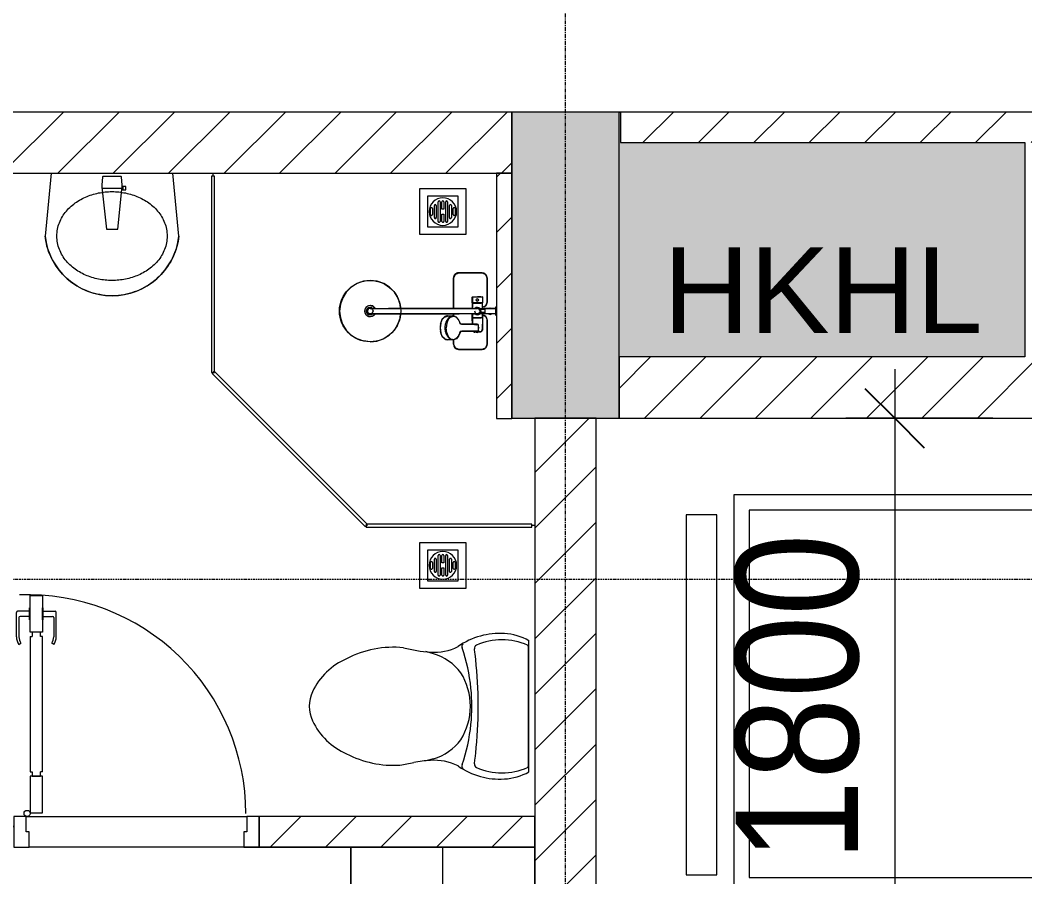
# Model space of a CAD drawing. Header units: millimetres. Extents: x 962 to 241049, y -15958 to 84407.
# Drawn here: x 138752 to 142032, y 31040 to 33837 of the extents above; entities that cross this region are included whole.
import ezdxf

# ---------------------------------------------------------------- set-up
doc = ezdxf.new("R2010")
doc.units = ezdxf.units.MM
doc.linetypes.add('Dash Dot 3_16_', pattern=[7.9375, 4.7625, -1.5875, 0, -1.5875])
doc.linetypes.add('Grid Line', pattern=[22.225, 12.7, -3.175, 3.175, -3.175])
for name, color, linetype, lineweight in [('0-1', 7, 'Continuous', 5), ('A-ANNO-DIMS', 211, 'Continuous', 9), ('A-ANNO-DIMS-160', 211, 'Continuous', 9), ('A-CLNG-PATT', 13, 'Continuous', 9), ('A-DETL-GENF-1', 9, 'Continuous', 9), ('A-DOOR-1', 254, 'Continuous', 9), ('A-DOOR-2', 9, 'Continuous', 9), ('A-DOOR-4', 21, 'Continuous', 9), ('A-FLOR', 192, 'Continuous', 9), ('A-FLOR-1', 250, 'Continuous', 9), ('A-FLOR-2', 9, 'Continuous', 9), ('A-GLAZ-CURT-1', 254, 'Continuous', 9), ('A-GLAZ-CURT-2', 9, 'Continuous', 9), ('A-WALL-1', 253, 'Continuous', 18), ('A-WALL-2', 9, 'Continuous', 9), ('A-WALL-3', 113, 'Continuous', 18), ('A-WALL-PATT-1', 10, 'Continuous', 9), ('A-WALL-PATT-2', 111, 'Continuous', 9), ('G-ANNO-SYMB-1', 111, 'Dash Dot 3_16_', 18), ('G-ANNO-TEXT-1', 7, 'Continuous', 9), ('I-FURN', 30, 'Continuous', 9), ('I-FURN-1', 254, 'Continuous', 9), ('M-EQPM-1', 254, 'Continuous', 9), ('P-SANR-FIXT', 6, 'Continuous', 9), ('P-SANR-FIXT-1', 254, 'Continuous', 9), ('S-COLS-1', 52, 'Continuous', 5), ('S-COLS-2', 7, 'Continuous', 18), ('S-GRID-1', 1, 'Grid Line', 9)]:
    doc.layers.add(name, color=color, linetype=linetype, lineweight=lineweight)
doc.styles.add('Arial_10', font='arial_0.ttf', dxfattribs={"height": 280})
doc.styles.add('UTM Avo', font='UTM Avo.ttf', dxfattribs={"width": 0.9, "height": 400})
doc.dimstyles.new('1_Dim_chi_tiet_2_5', dxfattribs={"dimscale": 304.8, "dimtxt": 399.720379, "dimasz": 0.629921, "dimexe": 0.524934, "dimexo": 0.0625, "dimgap": 0.052493, "dimtad": 1, "dimdec": 0, "dimrnd": 5, "dimzin": 0, "dimdsep": 46, "dimtxsty": 'UTM Avo', "dimblk1": 'OBLIQUE', "dimblk2": 'OBLIQUE', "dimsah": 1, "dimcen": 0.09, "dimdle": 0.524934, "dimazin": 0, "dimtfac": 1, "dimtdec": 4, "dimtix": 1, "dimtmove": 0, "dimatfit": 3, "dimfxl": 1.049869, "dimfxlon": 1, "dimtvp": 1, "dimtolj": 1, "dimtzin": 0, "dimarcsym": 2})
pattern_1 = [(45, (0, 0), (-90.50967, 90.50967), [])]
pattern_2 = [(45, (63179.03, 0), (-90.50967, 90.50967), [])]

# ---------------------------------------------------------------- blocks, each defined once
blk = doc.blocks.new('NCV_TKTC_KET CAU_rvt-1-TKCS_MB TẦNG 1')
at = {"layer": 'S-COLS-1'}
blk.add_hatch(color=256, dxfattribs=at).paths.add_polyline_path([(77527.6, 32536.9), (77527.6, 33536.9), (77177.6, 33536.9), (77177.6, 32536.9)])
at = {"layer": 'A-FLOR-1'}
blk.add_line((77452.6, 31137.4), (77452.6, 32536.9), dxfattribs=at)
at = {"layer": 'S-COLS-2'}
for p, q in [((77527.6, 33536.9), (77177.6, 33536.9)), ((77177.6, 33536.9), (77177.6, 32536.9)), ((77527.6, 32536.9), (77527.6, 33536.9)), ((77177.6, 32536.9), (77527.6, 32536.9))]:
    blk.add_line(p, q, dxfattribs=at)
blk = doc.blocks.new('TU DO PN A - TU DO PN A_dwg__U3-347990-TKCS_MB TẦNG 1')
at = {"layer": 'I-FURN'}
for p, q in [((197.5, 499), (132.9, 101)), ((231, 499), (295.6, 101)), ((395.7, 499), (331.1, 101)), ((597.5, 499), (532.9, 101)), ((631, 499), (695.6, 101)), ((795.7, 499), (731.1, 101)), ((997.5, 499), (932.9, 101)), ((1031, 499), (1095.6, 101)), ((1195.7, 499), (1131.1, 101)), ((1364.7, 300), (0, 300))]:
    blk.add_line(p, q, dxfattribs=at)
at = {"layer": 'I-FURN', "flags": 128}
blk.add_lwpolyline([(0, 0), (1364.7, 0), (1364.7, 600)], dxfattribs=at)
blk = doc.blocks.new('TU DO PN A - TU DO PN A_dwg-347989-TKCS_MB TẦNG 1')
at = {"extrusion": (0, 0, -1), "rotation": 270}
blk.add_blockref('TU DO PN A - TU DO PN A_dwg__U3-347990-TKCS_MB TẦNG 1', (-604.3, 1369.6), dxfattribs=at)
blk = doc.blocks.new('TU DO PN A - TU DO PN A-401067-TKCS_MB TẦNG 1')
at = {"layer": 'I-FURN-1'}
for p, q in [((0, 0), (600, 0)), ((600, 0), (600, -1364.7))]:
    blk.add_line(p, q, dxfattribs=at)
at = {"extrusion": (0, 0, -1), "zscale": -1, "rotation": 180}
blk.add_blockref('TU DO PN A - TU DO PN A_dwg-347989-TKCS_MB TẦNG 1', (4.3, 4.8), dxfattribs=at)
blk = doc.blocks.new('DOOR_CW_01 CANH MO-PANEL KINH - DIG_02-800x2200-CỬA NHÔM KÍNH-400864-TKCS_MB TẦNG 1')
at = {"layer": 'A-DETL-GENF-1'}
for p, q in [((-347, 772), (-307, 772)), ((-347, 652), (-347, 772)), ((-307, 772), (-307, 652)), ((-349, 731.8), (-347, 731.8)), ((-349, 692.2), (-349, 731.8)), ((-347, 692.2), (-347, 731.8)), ((-307, 692.2), (-307, 731.8)), ((-305, 731.8), (-307, 731.8)), ((-305, 692.2), (-305, 731.8)), ((-392, 637), (-392, 716.5)), ((-349, 720.5), (-388, 720.5)), ((-384, 699.5), (-384, 637)), ((-349, 703.5), (-380, 703.5)), ((-347, 692.2), (-349, 692.2)), ((-307, 692.2), (-305, 692.2)), ((-305, 720.5), (-266, 720.5)), ((-305, 703.5), (-274, 703.5)), ((-270, 699.5), (-270, 637)), ((-262, 637), (-262, 716.5)), ((-307, 652), (-347, 652)), ((-347, 638), (-341, 638)), ((-347, 638), (-347, 196)), ((-313, 652), (-341, 652)), ((-341, 652), (-341, 638)), ((-313, 638), (-313, 652)), ((-307, 638), (-313, 638)), ((-307, 196), (-307, 638)), ((-383.9, 611.2), (-377.3, 615.8)), ((-270.1, 611.2), (-276.7, 615.8)), ((-347, 196), (-341, 196)), ((-307, 182), (-347, 182)), ((-347, 182), (-347, 62)), ((-341, 196), (-341, 182)), ((-341, 182), (-313, 182)), ((-307, 196), (-313, 196)), ((-313, 182), (-313, 196)), ((-307, 62), (-307, 182)), ((-347, 62), (-307, 62))]:
    blk.add_line(p, q, dxfattribs=at)
blk.add_circle((-357, 60), 10, dxfattribs=at)
for centre, radius, start, end in [((-357, 60), 714, 360, 92), ((-388, 716.5), 4, 90, 180), ((-380, 699.5), 4, 90, 180), ((-274, 699.5), 4, 0, 90), ((-266, 716.5), 4, 0, 90), ((-347, 637), 45, 180, 215), ((-347, 637), 37, 180, 215), ((-307, 637), 37, 325, 0), ((-307, 637), 45, 325, 0)]:
    blk.add_arc(centre, radius, start, end, dxfattribs=at)
at = {"layer": 'A-DOOR-2'}
for p, q in [((-360, 50), (-400, 50)), ((-400, 50), (-400, -50)), ((-360, 0), (-360, 50)), ((-357, 50), (-332, 50)), ((400, 50), (360, 50)), ((360, 50), (360, 0)), ((400, -50), (400, 50)), ((-350, 0), (-360, 0)), ((-350, -50), (-350, 0)), ((360, 0), (350, 0)), ((350, 0), (350, -50)), ((-400, -50), (-350, -50)), ((350, -50), (400, -50))]:
    blk.add_line(p, q, dxfattribs=at)
blk = doc.blocks.new('TOILET - TOILET-348229-TKCS_MB TẦNG 1')
at = {"layer": 'P-SANR-FIXT-1'}
for p, q in [((214.2, -19.1), (-214.2, -19.1)), ((194, -19.9), (-194, -19.9)), ((-171.7, -330.3), (-178.6, -355.5)), ((171.7, -330.3), (178.6, -355.5))]:
    blk.add_line(p, q, dxfattribs=at)
for centre, radius, start, end in [((-46.1, -111.1), 191.6, 151.2809, 176.4513), ((-9.8, -107.2), 207.3, 156.2862, 203.7138), ((-193.7, -26.4), 6.48, 92.3168, 156.2862), ((193.7, -26.4), 6.48, 23.7138, 87.6832), ((9.8, -107.2), 207.3, 336.2862, 23.7138), ((46.1, -111.1), 191.6, 3.5487, 28.7191), ((1.9, -114.1), 239.7, 176.4513, 195.2961), ((-1.9, -114.1), 239.7, 344.7039, 3.5487), ((-4, -115.7), 233.6, 195.2961, 215.2147), ((-189.1, -185.5), 11.7, 205.4105, 277.5788), ((178.9, -2951.3), 2778.4, 97.2351, 97.5788), ((-14.3, -1400.4), 1215.6, 90.3974, 97.407), ((0, -3462.8), 3278, 89.6026, 90.3974), ((14.3, -1400.4), 1215.6, 82.593, 89.6026), ((-178.9, -2951.3), 2778.4, 82.4212, 82.7649), ((189.1, -185.5), 11.7, 262.4212, 334.5895), ((4, -115.7), 233.6, 324.7853, 344.7039), ((0.6, -792.1), 586.9, 95.8322, 108.9927), ((0, -416), 206.1, 90, 122.0732), ((0, -786.7), 581.5, 84.1678, 95.8322), ((0, -416), 206.1, 57.9268, 90), ((-0.6, -792.1), 586.9, 71.0073, 84.1678), ((-195, -224.1), 13.8, 230.6724, 288.9927), ((-343.5, -327.4), 167.3, 355.4559, 27.38), ((-0.4, -384), 179.5, 127.4036, 162.5964), ((0.4, -384), 179.5, 17.4036, 52.5964), ((343.5, -327.4), 167.3, 152.62, 184.5441), ((195, -224.1), 13.8, 251.0073, 309.3276), ((-719.2, -297.5), 544.3, 346.0536, 355.4559), ((719.2, -297.5), 544.3, 184.5441, 190.2879), ((-1948.3, -805.1), 2171.2, 9.681, 10.8949), ((137.1, -461.2), 329.8, 174.3487, 207.6878), ((-137.1, -461.2), 329.8, 332.3122, 3.6835), ((45.1, -528.6), 217.6, 203.2216, 244.7718), ((-45.1, -528.6), 217.6, 295.2282, 336.7784), ((0, -624.4), 111.7, 244.7718, 295.2282)]:
    blk.add_arc(centre, radius, start, end, dxfattribs=at)
blk = doc.blocks.new('93925000_0001 - 93925000_top_dwg_93925000_T-348115-TKCS_MB TẦNG 1')
at = {"layer": 'P-SANR-FIXT'}
for p, q in [((-29.3, -30.4), (-108, -30.4)), ((29.3, -30.4), (108, -30.4)), ((-125, -47.4), (-125, -123.4)), ((-46.3, -78.4), (-46.3, -46.7)), ((-27.2, -47.1), (-26.1, -47.1)), ((-9, -412.5), (-9, -62.5)), ((9, -62.5), (9, -412.5)), ((21.5, -45.9), (60.6, -46.7)), ((43, -64.7), (43, -117.7)), ((65.8, -117.7), (65.8, -64.7)), ((125, -47.4), (125, -123.4)), ((-27.2, -77.9), (-26.1, -77.9)), ((43, -78.7), (21.5, -79.2)), ((42.7, -117.9), (42.7, -117.9)), ((43.2, -117.6), (43.2, -117.5)), ((65.6, -117.5), (65.6, -117.6)), ((66.1, -117.9), (66.1, -117.9)), ((-108, -140.4), (-9, -140.4)), ((9, -140.4), (16.1, -140.4)), ((15.4, -159.1), (15.8, -143.3)), ((108, -140.4), (92.7, -140.4)), ((93, -143.3), (93.4, -159.1))]:
    blk.add_line(p, q, dxfattribs=at)
at = {"layer": 'P-SANR-FIXT', "flags": 128}
for points in [[(-45.8, -46.1), (-27.2, -46.1), (-27.2, -78.9), (-45.8, -78.9)], [(-26.1, -46), (-26.1, -78.9), (-9, -79)], [(21.5, -47.4), (21.5, -79.1), (9, -79)]]:
    blk.add_lwpolyline(points, dxfattribs=at)
at = {"layer": 'P-SANR-FIXT'}
for centre, radius in [((-36.5, -62.5), 3.95), ((0, -412.5), 100)]:
    blk.add_circle(centre, radius, dxfattribs=at)
for centre, radius, start, end in [((-108, -47.4), 17, 90, 180), ((-29.3, -47.4), 17, 4.7626, 90), ((29.3, -47.4), 17, 90, 175.2374), ((108, -47.4), 17, 360, 90), ((-45.8, -46.6), 0.5, 90, 180), ((0, -62.5), 12, 318.5904, 221.4096), ((0, -62.5), 9, 90, 180.0008), ((0, -62.5), 9, 360, 90), ((45.7, -61.8), 2.59, 155.1929, 175.7071), ((45.9, -61.8), 2.75, 130.8294, 155.1929), ((46.1, -62.1), 3.08, 110.5459, 130.8294), ((54.4, -334.8), 275.9, 88.2683, 91.7343), ((59.7, -57.1), 10.5, 38.6491, 85.492), ((-11.1, -67.1), 76.9, 1.7693, 4.1075), ((-45.8, -78.4), 0.5, 180, 270), ((65.2, -72.4), 3.46, 323.2522, 79.3541), ((-108, -123.4), 17, 180, 270), ((41.5, -147.6), 26.8, 139.9517, 145.4927), ((43.6, -149.4), 29.5, 134.7867, 139.9744), ((46.2, -152), 33.2, 130.0223, 134.7808), ((47.7, -153.8), 35.5, 125.4414, 130.0144), ((49.9, -156.8), 39.2, 121.1773, 125.4365), ((50.6, -157.9), 40.5, 119.697, 121.1761), ((51, -158.7), 41.5, 117.0276, 119.7085), ((52.2, -161.1), 44.1, 113.3199, 117.0258), ((51.7, -159.9), 42.8, 109.7779, 113.2977), ((52.5, -162.2), 45.2, 106.1472, 109.7766), ((53.2, -164.5), 47.7, 103.9355, 106.1665), ((39.1, -108.2), 10.4, 284.3956, 285.5116), ((40.8, -114.2), 4.19, 285.5116, 289.9665), ((40.2, -112.5), 6, 289.9665, 292.7061), ((41.4, -115.3), 2.96, 292.7061, 296.5405), ((41.3, -115.1), 3.16, 296.9591, 300.8286), ((41.8, -115.8), 2.26, 300.8286, 305.287), ((42.1, -116.4), 1.64, 305.287, 309.9326), ((42.6, -116.9), 0.906, 309.9326, 315.24), ((66.5, -116.6), 1.39, 229.6335, 235.1234), ((66.3, -116.8), 1.08, 225.1702, 229.6335), ((67.3, -115.4), 2.79, 235.1234, 238.7439), ((67.2, -115.6), 2.6, 238.7439, 243.4573), ((67.8, -114.4), 3.89, 243.9189, 246.8313), ((68.1, -113.8), 4.52, 246.843, 250.4792), ((68.3, -113.2), 5.24, 250.478, 254.0406), ((68.5, -112.7), 5.75, 254.0357, 256.0561), ((55.4, -165.2), 48.4, 73.8659, 76.0481), ((56.2, -162.4), 45.5, 70.241, 73.86), ((57.4, -159.2), 42.1, 66.6693, 70.2637), ((56.5, -161.3), 44.3, 62.9815, 66.6728), ((58, -158.4), 41.1, 60.2783, 62.9855), ((57.7, -158.9), 41.7, 58.8444, 60.2824), ((59.2, -156.4), 38.7, 54.5377, 58.8482), ((60.9, -154), 35.8, 50.0034, 54.5405), ((62.8, -151.7), 32.8, 45.1921, 50.0042), ((65, -149.6), 29.8, 40.0487, 45.1896), ((87.6, -128.4), 1.5, 180, 187.5386), ((87.6, -128.4), 1.5, 258.6057, 270), ((67.2, -147.7), 26.8, 34.5125, 40.0422), ((108, -123.4), 17, 270, 360), ((32.7, -159), 17.3, 181.3198, 222.2619), ((32.6, -143.6), 16.9, 172.414, 179.1297), ((33.7, -143.7), 17.9, 164.9525, 172.4168), ((35.2, -144.2), 19.5, 157.9614, 164.9563), ((37.1, -144.9), 21.6, 151.4775, 157.9654), ((39.3, -146.1), 24, 145.4892, 151.4815), ((76, -159), 17.4, 317.3098, 358.6393), ((69.4, -146.2), 24.2, 28.5363, 34.4919), ((73.8, -143.9), 19.2, 21.6374, 28.9183), ((71.2, -145), 22.1, 15.4436, 21.6374), ((76.8, -143.4), 16.2, 7.1859, 15.4436), ((73.9, -143.8), 19.1, 1.2699, 7.1859), ((54.2, -123), 60.6, 259.1395, 270.1494), ((54.2, -119.5), 64.1, 270.1494, 280.3637), ((0, -412.5), 18, 120.2491, 59.7509), ((0, -412.5), 12.2, 137.7946, 42.2054), ((0, -412.5), 9, 180, 0)]:
    blk.add_arc(centre, radius, start, end, dxfattribs=at)
for points, degree in [([(-12.9, 0), (-12.9, -1.5), (-12.9, -3)], 2), ([(12.9, 0), (0, 0), (-12.8, 0)], 2), ([(12.8, 0), (12.9, 0), (12.9, 0)], 2), ([(12.9, 0), (12.9, -1.5), (12.9, -3)], 2), ([(-12.9, -3), (0, -3), (12.8, -3)], 2), ([(-12.8, -3), (-12.9, -3), (-12.9, -3)], 2), ([(-8.5, -3.8), (-8.5, -20.9), (-8.5, -38)], 2), ([(8.5, -3.8), (8.5, -20.9), (8.5, -38)], 2), ([(-5, -46), (-15.5, -46), (-26.1, -46)], 2), ([(-8.5, -38), (0, -38), (8.5, -38)], 2), ([(-5, -38), (-5, -44.8), (-5, -51.6)], 2), ([(5, -38), (5, -44.8), (5, -51.6)], 2), ([(5, -46), (13.3, -46), (21.5, -46)], 2), ([(43.2, -61.6), (43.1, -62.2), (43.3, -62.8), (43, -63.5), (43, -64.1), (43, -64.7)], 5), ([(46.1, -59), (45.8, -59), (45.6, -59), (45.4, -59.1), (45.2, -59.1), (45, -59.2)], 5), ([(65.6, -61.6), (65.6, -60.8), (65.5, -60), (64.3, -59), (63.5, -59), (62.7, -59)], 5), ([(42.8, -182.5), (33, -180.6), (24.7, -176.4), (19.9, -170.7)], 3), ([(88.8, -170.8), (83.9, -176.5), (75.6, -180.7), (65.8, -182.5)], 3)]:
    blk.add_open_spline(points, degree=degree, dxfattribs=at)
for points, weights in [([(-9.3, -3), (-8.5, -3), (-8.5, -3.8)], [1, 0.707106775639, 1]), ([(9.3, -3), (8.5, -3), (8.5, -3.8)], [1, 0.707106765177, 1]), ([(21.5, -45.9), (21.5, -45.7), (21.5, -47.4)], [0.874147445041, 0.908470869121, 1]), ([(67.9, -74.4), (66.9, -75.7), (65.8, -76.4)], [1, 0.991614392871, 1]), ([(54.4, -167.3), (15.8, -167.3), (15.8, -143.6)], [1, 0.707106781187, 1]), ([(93, -143.6), (93, -167.3), (54.4, -167.3)], [1, 0.707106781187, 1])]:
    blk.add_rational_spline(points, weights, degree=2, dxfattribs=at)
blk.add_open_spline([(68, -50.6), (68.4, -51.1), (68.6, -51.7), (68.7, -53.5), (68.2, -54.7), (66.1, -57), (64.6, -58.1), (62.7, -59)], degree=3, knots=[0.3623591, 0.3623591, 0.3623591, 0.3623591, 0.4991435, 0.4991435, 0.7494159, 0.7494159, 0.9564651, 0.9564651, 0.9564651, 0.9564651], dxfattribs=at)
blk = doc.blocks.new('93925000_0001 - 93925000_top_dwg-348114-TKCS_MB TẦNG 1')
blk.add_blockref('93925000_0001 - 93925000_top_dwg_93925000_T-348115-TKCS_MB TẦNG 1', (0, 0))
blk = doc.blocks.new('93925000_0001 - 93925000_3D_low_dwg-348120-TKCS_MB TẦNG 1')
at = {"layer": 'P-SANR-FIXT'}
for p, q in [((-13, 0.4), (-12.1, 0.4)), ((-13, 0.4), (-11.6, 0.4)), ((-13, -2.4), (-13, 0.4)), ((-13, -2.4), (-13, 0)), ((-12.1, 0.4), (-9.1, 0.4)), ((-8, 0.4), (-11.6, 0.4)), ((-9.1, 0.4), (-5, 0.4)), ((-5, 0.4), (-8, 0.4)), ((-5, 0.4), (0, 0.4)), ((0, 0.4), (5.1, 0.4)), ((5.1, 0.4), (9, 0.4)), ((8.2, 0.4), (5.1, 0.4)), ((11.6, 0.4), (8.2, 0.4)), ((9, 0.4), (12, 0.4)), ((13, 0.4), (11.6, 0.4)), ((12, 0.4), (13, 0.4)), ((13, -2.4), (13, 0.4)), ((13, -2.4), (13, 0)), ((-120, -35), (-108, -30)), ((-108, -30), (-120, -35)), ((-108, -30), (-29.2, -30)), ((-29.2, -30), (-108, -30)), ((-29.2, -30), (-17.2, -35)), ((-17.2, -35), (-29.2, -30)), ((-12.1, -2.4), (-13, -2.4)), ((-13, -2.4), (-11.6, -2.4)), ((-12.1, -2.4), (-13, -2.4)), ((-13, -2.4), (-11.6, -2.4)), ((-9.1, -2.4), (-12.1, -2.4)), ((-9.1, -2.4), (-12.1, -2.4)), ((-11.6, -2.4), (-8.5, -2.4)), ((-11.6, -2.4), (-8.9, -2.4)), ((-11.1, -20.1), (-8.9, -14.6)), ((-8.9, -25.2), (-11.1, -20.1)), ((-5, -2.4), (-9.1, -2.4)), ((-8.9, -45.6), (-8.9, -2.4)), ((-6.1, -2.4), (-8.5, -2.4)), ((-8.5, -53.6), (-8.5, -2.4)), ((0, -2.4), (-5, -2.4)), ((5.1, -2.4), (0, -2.4)), ((5.1, -2.4), (9, -2.4)), ((6.1, -2.4), (8.5, -2.4)), ((11.6, -2.4), (8.5, -2.4)), ((8.5, -2.4), (8.5, -53.6)), ((8.9, -2.4), (8.9, -45.6)), ((11.6, -2.4), (8.9, -2.4)), ((11.1, -20.1), (8.9, -15)), ((8.9, -25.6), (11.1, -20.1)), ((9, -2.4), (12, -2.4)), ((9, -2.4), (12, -2.4)), ((13, -2.4), (11.6, -2.4)), ((13, -2.4), (11.6, -2.4)), ((12, -2.4), (13, -2.4)), ((12, -2.4), (13, -2.4)), ((17.2, -35), (29.2, -30)), ((17.2, -35), (29.2, -30)), ((29.2, -30), (108, -30)), ((108, -30), (29.2, -30)), ((108, -30), (120, -35)), ((120, -35), (108, -30)), ((-125, -47), (-120, -35)), ((-120, -35), (-125, -47)), ((-125, -123), (-125, -47)), ((-125, -47), (-125, -123)), ((-46.3, -45.7), (-27.2, -45.6)), ((-46.3, -46.9), (-46.3, -45.7)), ((-46.3, -45.7), (-46.3, -46.9)), ((-46.3, -50.5), (-46.3, -46.9)), ((-46.3, -50.5), (-46.3, -56.1)), ((-46.3, -56.1), (-46.3, -62.1)), ((-46.3, -68.1), (-46.3, -62.1)), ((-40.5, -62.1), (-39.4, -59.4)), ((-40.5, -62.1), (-39.3, -64.9)), ((-36.6, -58.1), (-39.4, -59.4)), ((-36.5, -66.1), (-39.3, -64.9)), ((-36.6, -58.1), (-33.6, -59.3)), ((-33.6, -64.8), (-36.5, -66.1)), ((-33.6, -59.3), (-32.5, -62.1)), ((-33.6, -64.8), (-32.5, -62.1)), ((-27.2, -46.8), (-27.2, -45.6)), ((-27.2, -46.8), (-27.2, -50.4)), ((-27.2, -56), (-27.2, -50.4)), ((-27.2, -62.1), (-27.2, -56)), ((-27.2, -68.2), (-27.2, -62.1)), ((-26.1, -46.8), (-26.1, -45.6)), ((-8.5, -45.6), (-26.1, -45.6)), ((-26.1, -46.8), (-26.1, -50.4)), ((-26.1, -56), (-26.1, -50.4)), ((-26.1, -62.1), (-26.1, -56)), ((-26.1, -68.2), (-26.1, -62.1)), ((-17.2, -35), (-12.8, -45.6)), ((-12.8, -45.6), (-17.2, -35)), ((-11.1, -57.5), (-12, -62.1)), ((-11.2, -57.7), (-12, -62.1)), ((-12, -62.1), (-11.2, -66.5)), ((-12, -62.1), (-11.2, -66.5)), ((-8.5, -53.6), (-11.2, -57.7)), ((-8.5, -53.6), (-11.2, -57.7)), ((-11.1, -57.5), (-11.2, -57.7)), ((-5.4, -54.9), (-9, -62.1)), ((-9, -62.1), (-9, -66.3)), ((-4.4, -50.9), (-8.5, -53.6)), ((-4.4, -50.9), (-8.5, -53.6)), ((-5.4, -54.9), (-5.8, -55.7)), ((0, -53.1), (-5.4, -54.9)), ((-4.6, -51), (-4.4, -50.9)), ((0, -50.1), (-4.4, -50.9)), ((4.4, -50.9), (0, -50.1)), ((2.5, -54.1), (0, -53.1)), ((4.4, -50.9), (4.6, -51)), ((4.4, -50.9), (8.5, -53.6)), ((4.4, -50.9), (8.5, -53.6)), ((9, -62.1), (6.4, -55.7)), ((9, -62.1), (7.2, -57.9)), ((21.5, -45.6), (8.5, -45.6)), ((11.1, -57.5), (8.5, -53.6)), ((11.2, -57.7), (8.5, -53.6)), ((11.2, -57.7), (8.5, -53.6)), ((9, -62.1), (9, -66.5)), ((11.1, -57.5), (11.2, -57.7)), ((11.1, -66.7), (12, -62.1)), ((12, -62.1), (11.2, -57.7)), ((12, -62.1), (11.2, -57.7)), ((11.2, -66.5), (12, -62.1)), ((17.2, -35), (12.8, -45.6)), ((12.8, -45.6), (17.2, -35)), ((21.5, -45.6), (60.6, -46.1)), ((21.5, -46.8), (21.5, -45.6)), ((21.5, -46.8), (21.5, -50.4)), ((21.5, -56), (21.5, -50.4)), ((21.5, -62.1), (21.5, -56)), ((21.5, -68.2), (21.5, -62.1)), ((43.3, -68.3), (43.8, -62.2)), ((44.3, -58.6), (44.2, -112.9)), ((65.4, -58.6), (44.3, -58.6)), ((52.7, -58.6), (54.8, -57.9)), ((54.8, -57.9), (56.9, -58.6)), ((60.6, -46.1), (66.7, -50.3)), ((65.4, -58.6), (65.4, -112.9)), ((66.3, -68.3), (65.8, -61.6)), ((66.7, -50.3), (69.5, -62.1)), ((66.7, -73.9), (69.5, -62.1)), ((120, -35), (125, -47)), ((125, -47), (120, -35)), ((125, -47), (125, -123)), ((125, -123), (125, -47)), ((-46.3, -73.7), (-46.3, -68.1)), ((-46.3, -77.3), (-46.3, -73.7)), ((-46.3, -78.5), (-46.3, -77.3)), ((-46.3, -78.5), (-46.3, -77.3)), ((-46.3, -78.5), (-27.2, -78.6)), ((-27.2, -73.8), (-27.2, -68.2)), ((-27.2, -77.4), (-27.2, -73.8)), ((-27.2, -78.6), (-27.2, -77.4)), ((-26.1, -73.8), (-26.1, -68.2)), ((-26.1, -77.4), (-26.1, -73.8)), ((-26.1, -78.6), (-26.1, -77.4)), ((-26.1, -78.6), (-9, -78.6)), ((-11.1, -66.7), (-11.2, -66.5)), ((-11.2, -66.5), (-9, -69.8)), ((-11.1, -66.7), (-9, -69.9)), ((-9, -79.5), (-9, -66.3)), ((-9, -79.5), (-9, -94.5)), ((-9, -94.5), (-9, -122.1)), ((6.4, -68.5), (0, -71.1)), ((9, -79.6), (9, -66.5)), ((9, -69.8), (11.2, -66.5)), ((9, -69.8), (11.2, -66.5)), ((9, -69.8), (11, -66.9)), ((9, -78.6), (21.5, -78.6)), ((9, -79.6), (9, -94.6)), ((9, -94.6), (9, -122.1)), ((11.1, -66.7), (11.2, -66.5)), ((21.5, -73.8), (21.5, -68.2)), ((21.5, -77.4), (21.5, -73.8)), ((21.5, -78.6), (21.5, -77.4)), ((21.5, -78.6), (44.3, -78.3)), ((43.3, -68.3), (44.3, -66.3)), ((44.3, -70.3), (43.3, -68.3)), ((66.3, -68.3), (65.4, -66.3)), ((65.4, -70.2), (66.3, -68.3)), ((-120, -135), (-125, -123)), ((-125, -123), (-120, -135)), ((-9, -122.1), (-9, -352.1)), ((9, -352.1), (9, -122.1)), ((16, -140.4), (19, -131.1)), ((27.2, -123.6), (19, -131.1)), ((42.7, -116.4), (27.2, -123.6)), ((44.2, -112.9), (42.7, -116.4)), ((65.4, -112.9), (67, -116.4)), ((67, -116.4), (82.2, -123.4)), ((82.2, -123.4), (90.4, -130.7)), ((90.4, -130.7), (93.7, -140.4)), ((125, -123), (120, -135)), ((120, -135), (125, -123)), ((-108, -140), (-120, -135)), ((-120, -135), (-108, -140)), ((-8.8, -140), (-108, -140)), ((-108, -140), (-8.8, -140)), ((16.1, -140), (8.8, -140)), ((8.8, -140), (16.1, -140)), ((16, -140.4), (16, -160.1)), ((19.3, -150.1), (16, -140.4)), ((16, -160.1), (18.8, -169)), ((19.3, -169.7), (16, -160.1)), ((27.5, -157.3), (19.3, -150.1)), ((27.5, -157.3), (39.8, -162.4)), ((39.8, -162.4), (54.8, -164.2)), ((70.6, -162.2), (54.8, -164.2)), ((70.6, -162.2), (82.5, -157.2)), ((90.7, -149.6), (82.5, -157.2)), ((90.7, -149.6), (93.7, -140.4)), ((93.7, -160.1), (90.7, -169.3)), ((108, -140), (93.6, -140)), ((93.6, -140), (108, -140)), ((93.7, -140.4), (93.7, -160.1)), ((108, -140), (120, -135)), ((108, -140), (120, -135)), ((25.5, -175.3), (19.3, -169.7)), ((39.8, -182), (27.5, -177)), ((39.6, -182), (54.8, -183.9)), ((39.8, -182), (54.8, -183.9)), ((54.8, -183.9), (70.6, -181.9)), ((54.8, -183.9), (69.3, -182.2)), ((82.5, -176.8), (70.6, -181.9)), ((82.2, -177), (79.6, -178.1)), ((90.7, -169.3), (82.5, -176.8)), ((90.6, -169.4), (88.2, -171.6)), ((-42.5, -321.4), (-61.8, -333.3)), ((-21.4, -314.2), (-42.5, -321.4)), ((-9, -312.8), (-21.4, -314.2)), ((22.5, -314.4), (9, -312.9)), ((43, -321.6), (22.5, -314.4)), ((61.9, -333.3), (43, -321.6)), ((-77.7, -348.9), (-89.8, -367.9)), ((-61.8, -333.3), (-77.7, -348.9)), ((-9, -374.4), (-9, -352.1)), ((9, -374.3), (9, -352.1)), ((78.8, -350.3), (61.9, -333.3)), ((90.5, -369.3), (78.8, -350.3)), ((-97.3, -388.9), (-100, -411.9)), ((-89.8, -367.9), (-97.3, -388.9)), ((-9, -394.7), (-9, -374.4)), ((9, -394.5), (9, -374.3)), ((97.6, -390.1), (90.5, -369.3)), ((100, -411.9), (97.6, -390.1)), ((-100, -411.9), (-97.6, -433.8)), ((-16.7, -404), (-18.5, -411.9)), ((-18.5, -411.9), (-18.5, -411.9)), ((-18.5, -411.9), (-16.5, -420.1)), ((-11.8, -397.7), (-16.7, -404)), ((-16.5, -420.1), (-11.3, -426.5)), ((-12, -411.9), (-9, -404.4)), ((-8.3, -420.6), (-12, -411.9)), ((-9, -396.3), (-11.8, -397.7)), ((-9, -394.7), (-9, -407.6)), ((-5.4, -404.7), (-9, -411.9)), ((-9, -407.6), (-9, -411.9)), ((-9, -411.9), (-9, -411.9)), ((0, -423.9), (-8.3, -420.6)), ((-5.4, -404.7), (-6.3, -405.5)), ((-5.4, -419.1), (-6.2, -418.4)), ((-5.4, -404.7), (0, -402.9)), ((0, -420.9), (-5.4, -419.1)), ((0, -420.9), (-5.4, -419.1)), ((5.4, -404.7), (0, -402.9)), ((5.4, -419.1), (0, -420.9)), ((5.4, -419.1), (0, -420.9)), ((8.7, -420.2), (0, -423.9)), ((4.1, -429.9), (11.7, -426.2)), ((9, -411.9), (5.4, -404.7)), ((5.4, -404.7), (6.2, -405.4)), ((5.4, -419.1), (9, -411.6)), ((5.4, -419.1), (9, -411.9)), ((6.2, -418.4), (5.4, -419.1)), ((8.7, -420.2), (12, -411.9)), ((9, -394.5), (9, -407.4)), ((11.7, -397.6), (9, -396.3)), ((12, -411.9), (9, -404.9)), ((9, -411.9), (9, -407.4)), ((9, -411.6), (9, -411.9)), ((11.7, -397.6), (16.7, -403.7)), ((11.7, -397.6), (16.7, -403.7)), ((16.5, -420.1), (11.7, -426.2)), ((18.5, -411.9), (16.5, -420.1)), ((16.7, -403.7), (18.5, -411.9)), ((16.7, -403.7), (18.5, -411.9)), ((18.5, -411.9), (18.5, -411.9)), ((100, -411.9), (97.5, -433.9)), ((-97.6, -433.8), (-90.5, -454.4)), ((-90.5, -454.4), (-78.4, -473.9)), ((-11.3, -426.5), (-3.9, -430)), ((-3.9, -430), (4.1, -429.9)), ((78, -474.5), (89.8, -455.8)), ((89.8, -455.8), (97.5, -433.9)), ((-78.4, -473.9), (-62.2, -490.2)), ((-62.2, -490.2), (-43.5, -501.9)), ((42.9, -502.2), (61.9, -490.4)), ((61.9, -490.4), (78, -474.5)), ((-43.5, -501.9), (-22.2, -509.4)), ((-22.2, -509.4), (-0.1, -511.9)), ((-0.1, -511.9), (22.1, -509.4)), ((22.1, -509.4), (42.9, -502.2))]:
    blk.add_line(p, q, dxfattribs=at)
blk = doc.blocks.new('93925000_0001 - FMM 93925000-348244-TKCS_MB TẦNG 1')
for name in ['93925000_0001 - 93925000_3D_low_dwg-348120-TKCS_MB TẦNG 1', '93925000_0001 - 93925000_top_dwg-348114-TKCS_MB TẦNG 1']:
    blk.add_blockref(name, (0, 0))
blk = doc.blocks.new('bonruatreo - Chậu rửa-V30-TKCS_MB TẦNG 1')
at = {"layer": 'P-SANR-FIXT-1'}
for p, q in [((-218.6, 205), (-198.4, 0)), ((198.4, 0), (218.6, 205)), ((-18.5, 182.5), (-32.2, 52.9)), ((18.5, 182.5), (-18.5, 182.5)), ((33, 45.4), (18.5, 182.5)), ((-35.6, 54.2), (-44.7, 54.2)), ((-44.7, 54.2), (-44.7, 42.8)), ((-44.7, 42.8), (-35.6, 42.8)), ((-35.6, 52.9), (-35.6, 54.2)), ((-32.2, 52.9), (-35.6, 52.9)), ((-35.6, 44.2), (-35.6, 52.9)), ((-35.6, 42.8), (-35.6, 44.2)), ((-35.6, 44.2), (-33.1, 44.2)), ((-32.2, 52.9), (-33.1, 44.2)), ((-33, 37.3), (-31.4, 12.2)), ((32.7, 48.5), (-32.7, 48.5)), ((31.4, 12.2), (33, 37.3)), ((-30.2, 11), (30.2, 11))]:
    blk.add_line(p, q, dxfattribs=at)
at = {"layer": 'P-SANR-FIXT-1', "flags": 128}
blk.add_lwpolyline([(-218.6, 205), (-217.4, 213.7), (-215.9, 222.4), (-214, 231), (-211.8, 239.5), (-209.3, 247.9), (-206.4, 256.2), (-203.2, 264.4), (-199.6, 272.5), (-195.8, 280.4), (-191.6, 288.1), (-187.1, 295.7), (-182.3, 303.1), (-177.3, 310.3), (-171.9, 317.3), (-166.3, 324.1), (-160.4, 330.6), (-154.2, 336.9), (-147.8, 342.9), (-141.2, 348.7), (-134.3, 354.2), (-127.3, 359.4), (-120, 364.4), (-112.5, 369), (-104.9, 373.4), (-97.1, 377.4), (-89.1, 381.2), (-81, 384.6), (-72.7, 387.6), (-64.4, 390.4), (-55.9, 392.8), (-47.3, 394.8), (-38.7, 396.6), (-30, 397.9), (-21.3, 399), (-12.5, 399.6), (-3.7, 400), (5.1, 399.9), (13.9, 399.6), (22.6, 398.8), (31.4, 397.8), (40.1, 396.3), (48.7, 394.5), (57.2, 392.4), (65.7, 390), (74, 387.2), (82.2, 384.1), (90.3, 380.6), (98.3, 376.8), (106.1, 372.7), (113.7, 368.3), (121.1, 363.6), (128.4, 358.7), (135.4, 353.4), (142.2, 347.8), (148.8, 342), (155.2, 335.9), (161.3, 329.6), (167.2, 323), (172.8, 316.2), (178.1, 309.2), (183.1, 302), (187.8, 294.6), (192.2, 287), (196.4, 279.2), (200.2, 271.3), (203.7, 263.2), (206.8, 255), (209.7, 246.6), (212.2, 238.2), (214.3, 229.7), (216.1, 221.1), (217.6, 212.4), (218.6, 205)], dxfattribs=at)
at = {"layer": 'P-SANR-FIXT-1'}
for centre, radius, start, end in [((0, 180), 220, 6.525, 173.475), ((5.5, 41.4), 38.7, 175.8543, 186.034), ((-5.5, 41.4), 38.7, 353.966, 6.034), ((-30.1, 12.3), 1.3, 183.5997, 268.7722), ((30.1, 12.3), 1.3, 271.2278, 356.4003)]:
    blk.add_arc(centre, radius, start, end, dxfattribs=at)
for points in [[(-180, 205), (-180, 212.4), (-178.6, 227.3), (-172.4, 248.8), (-162.5, 268.9), (-149.4, 287), (-133.8, 303), (-116.1, 316.6), (-96.9, 327.9), (-76.5, 336.8), (-55.2, 343.5), (-33.3, 347.9), (-11.2, 350.1), (11.1, 350.1), (33.3, 347.9), (55.2, 343.5), (76.5, 336.8), (96.9, 327.9), (116.1, 316.6), (133.8, 302.9), (149.5, 287), (162.5, 268.8), (172.4, 248.8), (178.6, 227.3), (180, 212.4), (180, 205)], [(180, 205), (180, 197.6), (178.6, 182.7), (172.4, 161.2), (162.5, 141.2), (149.5, 123), (133.8, 107.1), (116.1, 93.4), (96.9, 82.1), (76.5, 73.2), (55.2, 66.5), (33.3, 62.1), (11.1, 59.9), (-11.2, 59.9), (-33.3, 62.1), (-55.2, 66.5), (-76.5, 73.2), (-96.9, 82.1), (-116.1, 93.4), (-133.8, 107), (-149.4, 123), (-162.5, 141.1), (-172.4, 161.2), (-178.6, 182.7), (-180, 197.6), (-180, 205)]]:
    blk.add_open_spline(points, degree=3, dxfattribs=at)
blk = doc.blocks.new('System Panel - Glazed-559274-TKCS_MB TẦNG 1')
at = {"layer": 'A-GLAZ-CURT-2'}
for p, q in [((270, 5), (-270, 5)), ((-270, 5), (-270, -5)), ((270, -5), (270, 5)), ((-270, -5), (270, -5))]:
    blk.add_line(p, q, dxfattribs=at)
blk = doc.blocks.new('System Panel - Glazed-568957-TKCS_MB TẦNG 1')
at = {"layer": 'A-GLAZ-CURT-2'}
for p, q in [((320, 5), (-320, 5)), ((-320, 5), (-320, -5)), ((320, -5), (320, 5)), ((-320, -5), (320, -5))]:
    blk.add_line(p, q, dxfattribs=at)
blk = doc.blocks.new('System Panel - Glazed-433667-TKCS_MB TẦNG 1')
at = {"layer": 'A-GLAZ-CURT-2'}
for p, q in [((353.6, 5), (-353.6, 5)), ((-353.6, 5), (-353.6, -5)), ((353.6, -5), (353.6, 5)), ((-353.6, -5), (353.6, -5))]:
    blk.add_line(p, q, dxfattribs=at)
blk = doc.blocks.new('THU NUOC - THU NUOC-V67-TKCS_MB TẦNG 1')
at = {"layer": 'M-EQPM-1'}
for p, q in [((-66.3, -70.6), (-66.3, 79.4)), ((-66.3, 79.4), (83.7, 79.4)), ((83.7, 79.4), (83.7, -70.6)), ((58.7, 54.4), (-41.3, 54.4)), ((-41.3, 54.4), (-41.3, -45.6)), ((-1.1, 44.5), (18.5, 44.5)), ((18.5, 38.5), (-1.1, 38.5)), ((58.7, -45.6), (58.7, 54.4)), ((-23.3, 19.6), (40.9, 19.6)), ((40.9, 13.6), (-23.3, 13.6)), ((-23.3, 7.2), (0.7, 7.2)), ((0.7, 1.2), (-23.3, 1.2)), ((-11, 32.1), (28.5, 32.1)), ((28.5, 26.1), (-11, 26.1)), ((0.7, 7.2), (0.7, 1.2)), ((16.7, 1.2), (16.7, 7.2)), ((16.7, 7.2), (40.9, 7.2)), ((40.9, 1.2), (16.7, 1.2)), ((-23.3, -4.8), (40.9, -4.8)), ((40.9, -10.8), (-23.3, -10.8)), ((-11, -17.3), (28.5, -17.3)), ((28.5, -23.3), (-11, -23.3)), ((-1.1, -29.6), (18.5, -29.6)), ((-41.3, -45.6), (58.7, -45.6)), ((18.5, -35.6), (-1.1, -35.6)), ((83.7, -70.6), (-66.3, -70.6))]:
    blk.add_line(p, q, dxfattribs=at)
for centre, radius, start, end in [((8.7, 4.4), 45, 0, 180), ((8.7, 4.4), 45, 360, 180), ((-1.1, 41.5), 3, 90, 270), ((18.5, 41.5), 3, 270, 90), ((8.7, 4.4), 45, 180, 0), ((8.7, 4.4), 45, 180, 360), ((-23.3, 16.6), 3, 90, 270), ((-23.3, 4.2), 3, 90, 270), ((-11, 29.1), 3, 90, 270), ((28.5, 29.1), 3, 270, 90), ((40.9, 16.6), 3, 270, 90), ((40.9, 4.2), 3, 270, 90), ((-23.3, -7.8), 3, 90, 270), ((-11, -20.3), 3, 90, 270), ((-1.1, -32.6), 3, 90, 270), ((18.5, -32.6), 3, 270, 90), ((28.5, -20.3), 3, 270, 90), ((40.9, -7.8), 3, 270, 90)]:
    blk.add_arc(centre, radius, start, end, dxfattribs=at)
blk = doc.blocks.new('NCV_TKTC_TANG 1_rvt-1-TKCS_MB TẦNG 1')
at = {"layer": 'A-WALL-PATT-1'}
h = blk.add_hatch(dxfattribs=at)
h.set_pattern_fill('FP_1', color=256, style=0, pattern_type=2)
h.set_pattern_definition(pattern_1)
h.paths.add_polyline_path([(77127.6, 32536.5), (77177.6, 32536.5), (77177.6, 33336.9), (77127.6, 33336.9), (77127.6, 32611.4)])
h = blk.add_hatch(dxfattribs=at)
h.set_pattern_fill('FP_1', color=256, style=0, pattern_type=2)
h.set_pattern_definition(pattern_1)
h.paths.add_polyline_path([(76352.6, 31136.9), (77252.6, 31136.9), (77252.6, 31236.9), (76352.6, 31236.9)])
h.paths.add_polyline_path([(75552.6, 31136.9), (75552.6, 31236.9), (75452.6, 31236.9), (75452.6, 31136.9), (75459.8, 31136.9)])
at = {"layer": 'A-FLOR-2'}
for p, q in [((76202.6, 33326.9), (76202.6, 33336.9)), ((77252.6, 32536.5), (77177.6, 32536.5)), ((77252.6, 32186.9), (77242.6, 32186.9)), ((76302.6, 31136.9), (75602.6, 31136.9)), ((76652.6, 31136.9), (76302.6, 31136.9)), ((77252.6, 31136.9), (76652.6, 31136.9)), ((77252.6, 28407.5), (77252.6, 31136.9))]:
    blk.add_line(p, q, dxfattribs=at)
at = {"layer": 'A-WALL-1'}
for p, q in [((77127.6, 33336.9), (77127.6, 32894.9)), ((77177.6, 33336.9), (77127.6, 33336.9)), ((77177.6, 32536.5), (77177.6, 33336.9)), ((77127.6, 32878.7), (77127.6, 32536.5)), ((77127.6, 32536.5), (77177.6, 32536.5)), ((77252.6, 31236.9), (76352.6, 31236.9)), ((76352.6, 31236.9), (76352.6, 31136.9)), ((77252.6, 31136.9), (77252.6, 31236.9)), ((76352.6, 31136.9), (77252.6, 31136.9))]:
    blk.add_line(p, q, dxfattribs=at)
at = {"layer": 'A-WALL-2'}
for p, q in [((75592.6, 31236.9), (76312.6, 31236.9)), ((76302.6, 31136.9), (75602.6, 31136.9))]:
    blk.add_line(p, q, dxfattribs=at)
at = {"layer": 'A-DOOR-1'}
blk.add_blockref('DOOR_CW_01 CANH MO-PANEL KINH - DIG_02-800x2200-CỬA NHÔM KÍNH-400864-TKCS_MB TẦNG 1', (75952.6, 31186.9), dxfattribs=at)
at = {"layer": 'A-GLAZ-CURT-1'}
for name, p, rotation in [('System Panel - Glazed-568957-TKCS_MB TẦNG 1', (76202.6, 33006.9), 269.9999999999996), ('System Panel - Glazed-433667-TKCS_MB TẦNG 1', (76452.6, 32436.9), 314.9999999999997), ('System Panel - Glazed-559274-TKCS_MB TẦNG 1', (76972.6, 32186.9), 180)]:
    blk.add_blockref(name, p, dxfattribs=dict(at, rotation=rotation))
at = {"layer": 'I-FURN-1', "rotation": 180}
blk.add_blockref('TU DO PN A - TU DO PN A-401067-TKCS_MB TẦNG 1', (77252.6, 29772.2), dxfattribs=at)
at = {"layer": 'M-EQPM-1', "rotation": 90.0000000000001}
for p in [(76957, 33203.2), (76957, 32048.2)]:
    blk.add_blockref('THU NUOC - THU NUOC-V67-TKCS_MB TẦNG 1', p, dxfattribs=at)
at = {"layer": 'P-SANR-FIXT-1'}
for name, p, rotation in [('bonruatreo - Chậu rửa-V30-TKCS_MB TẦNG 1', (75872.6, 33336.9), 180), ('93925000_0001 - FMM 93925000-348244-TKCS_MB TẦNG 1', (77127.6, 32886.9), 269.9999999999995), ('TOILET - TOILET-348229-TKCS_MB TẦNG 1', (77252.6, 31596.9), 269.9999999999995)]:
    blk.add_blockref(name, p, dxfattribs=dict(at, rotation=rotation))
blk = doc.blocks.new('Thang may HIEN - Dài x Rộng - 2200x1200-551375-TKCS_MB TẦNG 1')
at = {"layer": 'A-DOOR-4'}
for p, q in [((-590, 120), (-880, 120)), ((-880, 120), (-880, 100)), ((-880, 100), (-600, 100)), ((-680, 124), (-790, 124)), ((-790, 124), (-790, 120)), ((-680, 120), (-680, 124)), ((-600, 100), (-600, -100)), ((-500, -60), (-590, 120)), ((590, 120), (500, -60)), ((880, 120), (590, 120)), ((600, -100), (600, 100)), ((600, 100), (880, 100)), ((880, 100), (880, 120)), ((-500, -140), (-500, -60)), ((500, -60), (500, -140)), ((-600, -100), (-640, -100)), ((-640, -100), (-640, -140)), ((-600, -100), (-540, -100)), ((-540, -100), (-540, -140)), ((615, -100), (600, -100)), ((615, -140), (615, -100)), ((640, -100), (615, -100)), ((640, -140), (640, -100)), ((-660, -190.4), (-660, -150.4)), ((-660, -150.4), (-10, -150.4)), ((-10, -150.4), (-660, -150.4)), ((-660, -150.4), (-660, -190.4)), ((-640, -140), (-540, -140)), ((-540, -140), (-500, -140)), ((-10, -150.4), (-10, -190.4)), ((-10, -190.4), (-10, -150.4)), ((660, -150.4), (10, -150.4)), ((10, -150.4), (10, -190.4)), ((10, -150.4), (10, -190.4)), ((660, -150.4), (10, -150.4)), ((500, -140), (615, -140)), ((615, -140), (640, -140)), ((660, -190.4), (660, -150.4)), ((660, -190.4), (660, -150.4)), ((-10, -190.4), (-660, -190.4)), ((-660, -190.4), (-10, -190.4)), ((10, -190.4), (660, -190.4)), ((10, -190.4), (660, -190.4)), ((-10, -200.4), (-660, -200.4)), ((-660, -200.4), (-660, -240.4)), ((-10, -200.4), (-660, -200.4)), ((-660, -200.4), (-660, -240.4)), ((-10, -240.4), (-10, -200.4)), ((-10, -240.4), (-10, -200.4)), ((10, -200.4), (10, -240.4)), ((660, -200.4), (10, -200.4)), ((10, -200.4), (10, -240.4)), ((660, -200.4), (10, -200.4)), ((660, -240.4), (660, -200.4)), ((660, -240.4), (660, -200.4)), ((-660, -240.4), (-10, -240.4)), ((-660, -240.4), (-10, -240.4)), ((-440, -255), (-440, -300)), ((-400, -255), (-440, -255)), ((475, -255), (-400, -255)), ((-400, -350), (-400, -255)), ((10, -240.4), (660, -240.4)), ((10, -240.4), (660, -240.4)), ((475, -255), (515, -255)), ((475, -350), (475, -255)), ((515, -255), (515, -300)), ((-440, -300), (-650, -300)), ((-650, -300), (-650, -2550)), ((650, -300), (515, -300)), ((650, -2550), (650, -300)), ((-400, -350), (-600, -350)), ((-600, -350), (-600, -2500)), ((600, -350), (475, -350)), ((600, -2500), (600, -350)), ((-600, -2500), (600, -2500)), ((-650, -2550), (650, -2550)), ((590.8, -2605.4), (-584.2, -2605.4)), ((-584.2, -2605.4), (-584.2, -2705.4)), ((590.8, -2705.4), (590.8, -2605.4)), ((-584.2, -2705.4), (590.8, -2705.4))]:
    blk.add_line(p, q, dxfattribs=at)
blk = doc.blocks.new('DIMBLOCK233-TKCS_MB TẦNG 1')
at = {"layer": 'A-ANNO-DIMS-160'}
for p, q in [((141606.7, 32696.9), (141606.7, 30577.4)), ((141926.7, 32536.9), (141446.7, 32536.9)), ((141606.7, 32536.9), (141926.7, 32536.9)), ((141926.7, 30737.4), (141446.7, 30737.4)), ((141606.7, 30737.4), (141926.7, 30737.4))]:
    blk.add_line(p, q, dxfattribs=at)
at = {"layer": 'A-ANNO-DIMS-160', "lineweight": 25}
for p, q in [((141606.7, 32536.9), (141510.7, 32632.9)), ((141606.7, 32536.9), (141702.7, 32440.9)), ((141606.7, 30737.4), (141510.7, 30833.4)), ((141606.7, 30737.4), (141702.7, 30641.4))]:
    blk.add_line(p, q, dxfattribs=at)
at = {"layer": 'A-ANNO-DIMS-160', "color": 0, "insert": (141087.1, 31089.4), "char_height": 400, "width": 1314.636, "attachment_point": 1, "rotation": 90, "line_spacing_factor": 1.110334, "style": 'UTM Avo'}
blk.add_mtext('1800', dxfattribs=at)
blk = doc.blocks.new('_Oblique')
at = {"color": 0, "linetype": 'ByBlock', "lineweight": -2}
blk.add_line((-0.5, -0.5), (0.5, 0.5), dxfattribs=at)

msp = doc.modelspace()

# ---------------------------------------------------------------- hatches: boundary and pattern name
at = {"layer": 'A-CLNG-PATT'}
h = msp.add_hatch(color=256, dxfattribs=at)
h.paths.add_polyline_path([(105481.4, 28736.9), (105481.6, 28737), (105481.4, 28737.2)])
h.paths.add_polyline_path([(143531.6, 32736.9), (143531.6, 33436.9), (142231.6, 33436.9), (142231.6, 32737.4), (143474.9, 32736.9)])
h.paths.add_polyline_path([(142031.6, 32737.4), (142031.6, 33436.9), (140711.6, 33436.9), (140711.6, 33536.9), (140706.6, 33536.9), (140706.6, 32737.4), (141862.9, 32737.4)])
h.paths.add_polyline_path([(168006.6, 43237.7), (168006.7, 43237.7), (168006.6, 43436.9)])
at = {"layer": 'A-WALL-PATT-2'}
h = msp.add_hatch(dxfattribs=at)
h.set_pattern_fill('FP_1', color=256, style=0, pattern_type=2)
h.set_pattern_definition(pattern_2)
h.paths.add_polyline_path([(140250.8, 33336.9), (140356.6, 33336.9), (140356.6, 33536.9), (137431.9, 33536.9), (137431.9, 33336.9), (139847.8, 33336.9)])
h.paths.add_polyline_path([(136220.8, 33336.9), (137231.9, 33336.9), (137231.9, 33536.9), (133746.6, 33536.9), (133746.6, 33336.9), (135414.8, 33336.9)])
h.paths.add_polyline_path([(132556.6, 33336.9), (132656.6, 33336.9), (132656.6, 33536.9), (132556.6, 33536.9)])
h = msp.add_hatch(dxfattribs=at)
h.set_pattern_fill('FP_1', color=256, style=0, pattern_type=2)
h.set_pattern_definition(pattern_2)
h.paths.add_polyline_path([(143531.6, 33436.9), (143531.6, 33536.9), (140711.6, 33536.9), (140711.6, 33436.9), (143474.9, 33436.9)])
h = msp.add_hatch(dxfattribs=at)
h.set_pattern_fill('FP_1', color=256, style=0, pattern_type=2)
h.set_pattern_definition(pattern_2)
h.paths.add_polyline_path([(143331.6, 32537.4), (143331.6, 32737.4), (140706.6, 32737.4), (140706.6, 32537.4), (141862.9, 32537.4)])
h = msp.add_hatch(dxfattribs=at)
h.set_pattern_fill('FP_1', color=256, style=0, pattern_type=2)
h.set_pattern_definition(pattern_2)
h.paths.add_polyline_path([(140631.6, 30836.9), (140631.6, 32536.9), (140431.6, 32536.9), (140431.6, 30836.9)])

# ---------------------------------------------------------------- linework, layer by layer
at = {"layer": 'A-FLOR'}
msp.add_line((140706.6, 33536.9), (140711.6, 33536.9), dxfattribs=at)
at = {"layer": 'A-WALL-3'}
for p, q in [((140356.6, 33536.9), (137431.9, 33536.9)), ((140356.6, 33336.9), (140356.6, 33536.9)), ((143531.6, 33536.9), (140711.6, 33536.9)), ((140711.6, 33536.9), (140711.6, 33436.9)), ((140711.6, 33436.9), (142031.6, 33436.9)), ((142031.6, 33436.9), (142031.6, 32737.4)), ((137431.9, 33336.9), (140356.6, 33336.9)), ((142031.6, 32737.4), (140706.6, 32737.4)), ((140706.6, 32737.4), (140706.6, 32537.4)), ((140631.6, 32536.9), (140431.6, 32536.9)), ((140431.6, 32536.9), (140431.6, 30836.9)), ((140631.6, 30836.9), (140631.6, 32536.9)), ((140706.6, 32537.4), (143331.6, 32537.4))]:
    msp.add_line(p, q, dxfattribs=at)
at = {"layer": 'G-ANNO-SYMB-1'}
msp.add_line((90628.5, 32011.5), (198105.9, 32011.5), dxfattribs=at)
at = {"layer": 'S-GRID-1'}
for p, q in [((140531.6, 15532), (140531.6, 78459.2)), ((192368.8, 33536.9), (96265.8, 33536.9))]:
    msp.add_line(p, q, dxfattribs=at)

# ---------------------------------------------------------------- block references
at = {"layer": '0-1'}
for name in ['NCV_TKTC_KET CAU_rvt-1-TKCS_MB TẦNG 1', 'NCV_TKTC_TANG 1_rvt-1-TKCS_MB TẦNG 1']:
    msp.add_blockref(name, (63179, 0), dxfattribs=at)
at = {"layer": 'A-DOOR-4', "rotation": 270}
msp.add_blockref('Thang may HIEN - Dài x Rộng - 2200x1200-551375-TKCS_MB TẦNG 1', (143631.6, 31637.4), dxfattribs=at)

# ---------------------------------------------------------------- texts
at = {"layer": 'G-ANNO-TEXT-1', "insert": (141372.3, 32955.3), "char_height": 280, "width": 1312, "attachment_point": 5, "line_spacing_factor": 0.936439, "style": 'Arial_10'}
msp.add_mtext('\\pt79.9988,160.0004,239.9992,320.0008,399.9996,480.0012,560,639.9988,720.0004,799.9992,880.0008,959.9996,1040.0012,1120,1199.9988,1280.0004,1359.9992,1440.0008,1519.9996,1600.0012,1680,1759.9988,1840.0004,1919.9992,2000.0008,2079.9996,2160.0012,2240,2319.9988,2400.0004,2479.9992,2560.0008;HKHL', dxfattribs=at)

# ---------------------------------------------------------------- dimensions: what is measured, and where the dimension line sits
at = {"layer": 'A-ANNO-DIMS'}
dim = msp.add_linear_dim(base=(141606.7468, 30737.3629), p1=(141926.7468, 32536.936), p2=(141926.7468, 30737.3629), angle=90, dimstyle='1_Dim_chi_tiet_2_5', override={"dimpost": '<>', "dimfxl": 1799.573178}, dxfattribs=at)
dim.commit()
dim.dimension.update_dxf_attribs({"geometry": 'DIMBLOCK233-TKCS_MB TẦNG 1', "text_midpoint": (141383.7547, 31637.1494)})

doc.saveas('drawing.dxf')
